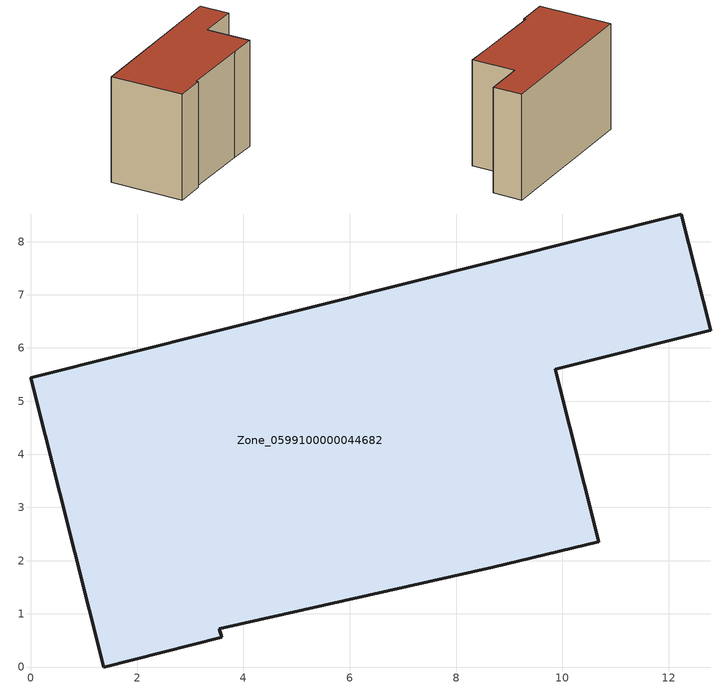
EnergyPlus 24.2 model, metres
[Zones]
Zone_0599100000044682
 floor ground (C_G): 1.37,0 0,5.44 12.24,8.52 12.79,6.33 9.87,5.6 10.68,2.35 8.69,1.88 3.55,0.72 3.59,0.56 z0
 wall outside (C_F): 8.69,1.88 10.68,2.35 9.87,5.6 12.79,6.33 12.24,8.52 0,5.44 1.37,0 3.59,0.56 3.55,0.72 8.69,1.88 z0:8.15
 roof outside (C_R): 3.55,0.72 8.69,1.88 10.68,2.35 9.87,5.6 12.79,6.33 12.24,8.52 0,5.44 1.37,0 3.59,0.56 z8.15
[BUILDING]
Pand.0599100000044682: North Axis=0; Terrain=City; Loads Convergence Tolerance Value=0.04; Temperature Convergence Tolerance Value=0.4; Solar Distribution=FullExterior; Maximum Number of Warmup Days=25; Minimum Number of Warmup Days=1
[Site:Location]
Rotterdam.The.Hague.AP_ZH_NLD Design_Conditions: Latitude=51.96; Longitude=4.45; Time Zone=1; Elevation=-4.5
[SITE:GROUNDTEMPERATURE:BUILDINGSURFACE]
18, 18, 18, 18, 18, 18, 18, 18, 18, 18, 18, 18
[MATERIAL] Thermal Absorptance=0.9; Solar Absorptance=0.7; Visible Absorptance=0.7
Name | Roughness | Thickness | Conductivity | Density | Specific Heat
G.TC.1975-1991 | MediumSmooth | 0.15 | 0.288461 | 540 | 1210
F.TC.1975-1991 | Rough | 0.3 | 0.230769 | 1920 | 840
R.TC.1975-1991 | MediumRough | 0.2 | 0.153846 | 1500 | 1000
[CONSTRUCTION]
C_G: G.TC.1975-1991
C_F: F.TC.1975-1991
C_R: R.TC.1975-1991
[ZONE]
Zone_0599100000044682: Type=1; Multiplier=1; Ceiling Height=Autocalculate; Volume=Autocalculate; Floor Area=autocalculate; Part of Total Floor Area=Yes
[ZONEINFILTRATION:DESIGNFLOWRATE]
Infil_Zone_0599100000044682: Zone or ZoneList or Space or SpaceList=Zone_0599100000044682; Schedule=AlwaysOn; Design Flow Rate Calculation Method=Flow/Area; Flow Rate per Floor Area=0.003; Constant Term Coefficient=1; Temperature Term Coefficient=0; Velocity Term Coefficient=0; Velocity Squared Term Coefficient=0
[HVACTEMPLATE:ZONE:IDEALLOADSAIRSYSTEM]
Zone_0599100000044682: Maximum Heating Supply Air Temperature=50; Minimum Cooling Supply Air Temperature=13; Maximum Heating Supply Air Humidity Ratio=0.0156; Minimum Cooling Supply Air Humidity Ratio=0.0077; Heating Limit=NoLimit; Cooling Limit=NoLimit; Dehumidification Control Type=ConstantSensibleHeatRatio; Cooling Sensible Heat Ratio=0.7; Dehumidification Setpoint=60; Humidification Control Type=None; Humidification Setpoint=30; Outdoor Air Method=None; Outdoor Air Flow Rate per Person=0.00944; Outdoor Air Flow Rate per Zone Floor Area=0; Outdoor Air Flow Rate per Zone=0; Demand Controlled Ventilation Type=None; Outdoor Air Economizer Type=NoEconomizer; Heat Recovery Type=None; Sensible Heat Recovery Effectiveness=0.7; Latent Heat Recovery Effectiveness=0.65
[ZONECONTROL:THERMOSTAT]
ThermostatControl_Zone_0599100000044682: Zone or ZoneList=Zone_0599100000044682; Control Type Schedule=DualSetpointControlType; Control 1=Thermostat_Zone_0599100000044682; Temperature Difference Between Cutout And Setpoint=0
[THERMOSTATSETPOINT:DUALSETPOINT]
Thermostat_Zone_0599100000044682: Heating Setpoint Temperature Schedule=HeatingSetpoint_Zone_0599100000044682; Cooling Setpoint Temperature Schedule=CoolingSetpoint_Zone_0599100000044682
[SCHEDULE:COMPACT]
HeatingSetpoint_Zone_0599100000044682: Through: 12/31, For: AllDays, Until: 24:00, 21
CoolingSetpoint_Zone_0599100000044682: Through: 12/31, For: AllDays, Until: 24:00, 24
DualSetpointControlType: Through: 12/31, For: AllDays, Until: 24:00, 4
AlwaysOn: Through: 12/31, For: AllDays, Until: 24:00, 1
